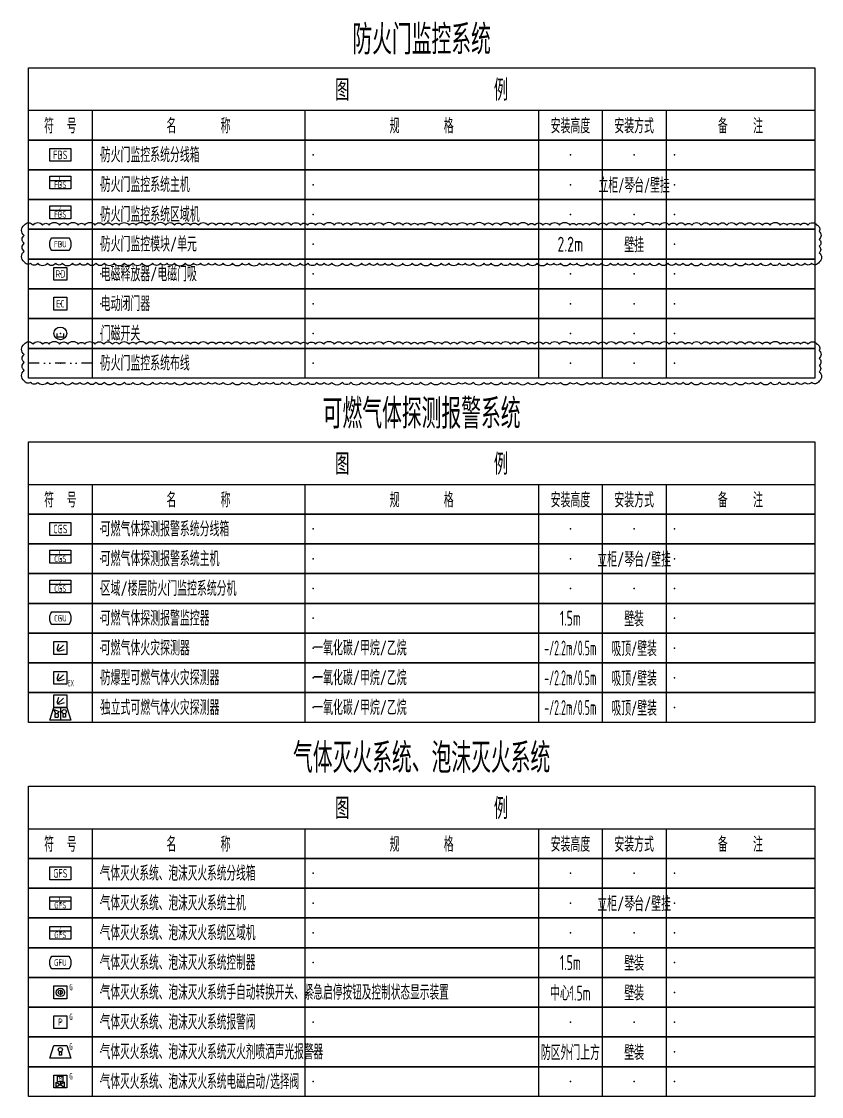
# Model space of a CAD drawing. Header units: millimetres. Extents: x -714894 to -19295, y 3400 to 234118.
# Drawn here: x -607259 to -588437, y 60900 to 86188 of the extents above; entities that cross this region are included whole.
import ezdxf
from ezdxf.enums import TextEntityAlignment as Align

# ---------------------------------------------------------------- set-up
doc = ezdxf.new("R2010")
doc.units = ezdxf.units.MM
doc.header["$LTSCALE"] = 500
doc.linetypes.add('DIVIDE', pattern=[1.25, 0.5, -0.25, 0, -0.25, 0, -0.25])
for name, color, linetype in [('E-EFPS-DEVC', 3, 'Continuous'), ('E-FAS-DEVC', 3, 'Continuous'), ('E-FDS-WIRE', 4, 'DIVIDE'), ('E-UNIV-DIAG', 2, 'Continuous'), ('E-UNIV-EL', 140, 'Continuous'), ('E-UNIV-NOTE', 6, 'Continuous')]:
    doc.layers.add(name, color=color, linetype=linetype)
doc.styles.add('TH-STYLE3', font='tssdeng.shx', dxfattribs={"width": 0.65, "bigfont": 'tssdchn.shx'})

# ---------------------------------------------------------------- blocks, each defined once
blk = doc.blocks.new('E-BKTS2')
for p, q in [((0, 0), (185, 0)), ((0, -7), (0, 0)), ((185, 0), (185, -7)), ((185, -7), (0, -7))]:
    blk.add_line(p, q)
at = {"linetype": 'Continuous'}
for p, q in [((15, 0), (15, -7)), ((65, 0), (65, -7)), ((120, 0), (120, -7)), ((135, 0), (135, -7)), ((150, 0), (150, -7))]:
    blk.add_line(p, q, dxfattribs=at)
for p in [(7.5, -3.5), (17, -3.5), (67, -3.5), (127.5, -3.5), (142.5, -3.5), (152, -3.5)]:
    blk.add_point(p, dxfattribs=at)
blk = doc.blocks.new('E-BKTS1')
blk.add_line((0, -10), (185, -10))
at = {"linetype": 'Continuous'}
for p, q in [((15, -10), (15, -17)), ((65, -10), (65, -17)), ((120, -10), (120, -17)), ((135, -10), (135, -17)), ((150, -10), (150, -17))]:
    blk.add_line(p, q, dxfattribs=at)
blk.add_lwpolyline([(0, 0), (185, 0), (185, -17), (0, -17)], close=True)
at = {"layer": 'E-UNIV-NOTE', "style": 'TH-STYLE3', "width": 0.7}
for s, height, p in [('图                例', 5, (92.5, -5)), ('安装高度', 3.5, (127.5, -13.5)), ('安装方式', 3.5, (142.5, -13.5))]:
    blk.add_text(s, height=height, dxfattribs=at).set_placement(p, align=Align.MIDDLE)
at = {"layer": 'E-UNIV-NOTE', "linetype": 'Continuous', "style": 'TH-STYLE3', "width": 0.7}
for s, p in [('符  号', (7.5, -13.5)), ('名       称', (40, -13.5)), ('规       格', (92.5, -13.5)), ('备    注', (167.5, -13.5))]:
    blk.add_text(s, height=3.5, dxfattribs=at).set_placement(p, align=Align.MIDDLE)
blk = doc.blocks.new('E-BFDS010')
blk.add_lwpolyline([(-2.5, -1.5), (-2.5, 1.5), (2.5, 1.5), (2.5, -1.5)], close=True)
at = {"layer": 'E-UNIV-EL', "style": 'TH-STYLE3', "width": 0.7}
blk.add_attdef('BOX', text='', height=2, dxfattribs=at).set_placement((0, 0), align=Align.MIDDLE)
blk = doc.blocks.new('E-BFDS020')
blk.add_lwpolyline([(-2.5, -1.5), (-2.5, 1.5), (2.5, 1.5), (2.5, -1.5)], close=True)
at = {"layer": 'E-UNIV-EL'}
blk.add_line((-2.5, 0.5), (2.5, 0.5), dxfattribs=at)
at = {"layer": 'E-UNIV-EL', "style": 'TH-STYLE3', "width": 0.7}
for height, p in [(1.5, (0, -0.5)), (1, (0, 1))]:
    blk.add_attdef('F', text='', height=height, dxfattribs=at).set_placement(p, align=Align.MIDDLE)
blk = doc.blocks.new('E-BFDS021')
blk.add_lwpolyline([(-2.5, -1.5), (-2.5, 1.5), (2.5, 1.5), (2.5, -1.5)], close=True)
at = {"layer": 'E-UNIV-EL'}
blk.add_line((-2.5, 0.5), (2.5, 0.5), dxfattribs=at)
at = {"layer": 'E-UNIV-EL', "style": 'TH-STYLE3', "width": 0.7}
for height, p in [(1.5, (0, -0.5)), (1, (0, 1))]:
    blk.add_attdef('F', text='', height=height, dxfattribs=at).set_placement(p, align=Align.MIDDLE)
blk = doc.blocks.new('E-BEFPS110')
blk.add_lwpolyline([(-2, 1.5), (2, 1.5, -0.333333), (2, -1.5), (-2, -1.5, -0.333333)], format="xyb", close=True)
at = {"layer": 'E-UNIV-EL', "style": 'TH-STYLE3', "width": 0.7}
blk.add_attdef('F', text='', height=1.5, dxfattribs=at).set_placement((0, 0), align=Align.MIDDLE)
blk = doc.blocks.new('E-BFDS210')
blk.add_lwpolyline([(-1.5, -1.5), (-1.5, 1.5), (1.5, 1.5), (1.5, -1.5)], close=True)
at = {"layer": 'E-UNIV-EL', "style": 'TH-STYLE3', "width": 0.7}
blk.add_attdef('F', text='', height=1.7, dxfattribs=at).set_placement((0, 0), align=Align.MIDDLE)
blk = doc.blocks.new('E-BFDS220')
blk.add_lwpolyline([(-1.5, -1.5), (-1.5, 1.5), (1.5, 1.5), (1.5, -1.5)], close=True)
at = {"layer": 'E-UNIV-EL', "style": 'TH-STYLE3', "width": 0.7}
blk.add_attdef('F', text='', height=1.7, dxfattribs=at).set_placement((0, 0), align=Align.MIDDLE)
blk = doc.blocks.new('E-BIAS100')
blk.add_circle((0, 0), 1.5)
at = {"layer": 'E-UNIV-EL'}
blk.add_lwpolyline([(-0.81, 0), (-0.81, -0.81), (0.81, -0.81), (0.81, 0)], dxfattribs=at)
blk = doc.blocks.new('E-BCGS110')
blk.add_lwpolyline([(-2, 1.5), (2, 1.5, -0.333333), (2, -1.5), (-2, -1.5, -0.333333)], format="xyb", close=True)
at = {"layer": 'E-UNIV-EL', "style": 'TH-STYLE3', "width": 0.7}
blk.add_attdef('F', text='', height=1.5, dxfattribs=at).set_placement((0, 0), align=Align.MIDDLE)
blk = doc.blocks.new('E-BCGS010')
blk.add_lwpolyline([(-2.5, -1.5), (-2.5, 1.5), (2.5, 1.5), (2.5, -1.5)], close=True)
at = {"layer": 'E-UNIV-EL', "style": 'TH-STYLE3', "width": 0.7}
blk.add_attdef('BOX', text='', height=2, dxfattribs=at).set_placement((0, 0), align=Align.MIDDLE)
blk = doc.blocks.new('E-BCGS020')
blk.add_lwpolyline([(-2.5, -1.5), (-2.5, 1.5), (2.5, 1.5), (2.5, -1.5)], close=True)
at = {"layer": 'E-UNIV-EL'}
blk.add_line((-2.5, 0.5), (2.5, 0.5), dxfattribs=at)
at = {"layer": 'E-UNIV-EL', "style": 'TH-STYLE3', "width": 0.7}
for height, p in [(1.5, (0, -0.5)), (1, (0, 1))]:
    blk.add_attdef('F', text='', height=height, dxfattribs=at).set_placement(p, align=Align.MIDDLE)
blk = doc.blocks.new('E-BCGS021')
blk.add_lwpolyline([(-2.5, -1.5), (-2.5, 1.5), (2.5, 1.5), (2.5, -1.5)], close=True)
at = {"layer": 'E-UNIV-EL'}
blk.add_line((-2.5, 0.5), (2.5, 0.5), dxfattribs=at)
at = {"layer": 'E-UNIV-EL', "style": 'TH-STYLE3', "width": 0.7}
for height, p in [(1.5, (0, -0.5)), (1, (0, 1))]:
    blk.add_attdef('F', text='', height=height, dxfattribs=at).set_placement(p, align=Align.MIDDLE)
blk = doc.blocks.new('E-BCGS210')
blk.add_lwpolyline([(-1.5, -1.5), (-1.5, 1.5), (1.5, 1.5), (1.5, -1.5)], close=True)
at = {"layer": 'E-UNIV-EL'}
for p, q in [((-0.71, -0.35), (-0.35, 0.97)), ((-0.71, -0.71), (0.71, 0.71)), ((-0.35, -0.71), (0.97, -0.35))]:
    blk.add_line(p, q, dxfattribs=at)
at = {"layer": 'E-UNIV-EL', "const_width": 0.25}
blk.add_lwpolyline([(-0.62, -0.44, 1), (-0.44, -0.62, 1)], format="xyb", close=True, dxfattribs=at)
blk = doc.blocks.new('E-BCGS210-2')
blk.add_lwpolyline([(-1.5, -1.5), (-1.5, 1.5), (1.5, 1.5), (1.5, -1.5)], close=True)
at = {"layer": 'E-UNIV-EL'}
for p, q in [((-0.71, -0.35), (-0.35, 0.97)), ((-0.71, -0.71), (0.71, 0.71)), ((-0.35, -0.71), (0.97, -0.35))]:
    blk.add_line(p, q, dxfattribs=at)
at = {"layer": 'E-UNIV-EL', "const_width": 0.25}
blk.add_lwpolyline([(-0.62, -0.44, 1), (-0.44, -0.62, 1)], format="xyb", close=True, dxfattribs=at)
at = {"layer": 'E-UNIV-EL', "style": 'TH-STYLE3', "width": 0.5}
blk.add_attdef('F', text='', height=1.5, dxfattribs=at).set_placement((2.5, -1.25), align=Align.MIDDLE)
blk = doc.blocks.new('E-BCGS215')
for points in [[(-1.5, 0), (-1.5, 3), (1.5, 3), (1.5, 0)], [(-2.5, -3), (-1.5, 0), (1.5, 0), (2.5, -3)]]:
    blk.add_lwpolyline(points, close=True)
at = {"layer": 'E-UNIV-EL'}
for p, q in [((-0.71, 1.15), (-0.35, 2.47)), ((-0.71, 0.79), (0.71, 2.21)), ((-0.35, 0.79), (0.97, 1.15)), ((0, 0), (0, -3)), ((-1.56, -0.5), (-0.24, -0.9)), ((-1.1, -1.5), (-1.56, -0.5)), ((-0.5, -1.5), (-1.3, -1.5)), ((-1.3, -1.5), (-1.3, -2.3)), ((-1.3, -2.3), (-0.5, -2.3)), ((-0.7, -1.5), (-0.24, -0.9)), ((-0.5, -1.5), (-0.5, -2.3)), ((0.6, -1.4), (0.6, -2.3)), ((1.2, -2.3), (0.6, -2.3)), ((1.2, -1.4), (1.2, -2.3))]:
    blk.add_line(p, q, dxfattribs=at)
at = {"layer": 'E-UNIV-EL', "const_width": 0.25}
blk.add_lwpolyline([(-0.62, 1.06, 1), (-0.44, 0.88, 1)], format="xyb", close=True, dxfattribs=at)
at = {"layer": 'E-UNIV-EL'}
blk.add_circle((0.9, -1), 0.5, dxfattribs=at)
blk = doc.blocks.new('E-BGFS110')
blk.add_lwpolyline([(-2, 1.5), (2, 1.5, -0.333333), (2, -1.5), (-2, -1.5, -0.333333)], format="xyb", close=True)
at = {"layer": 'E-UNIV-EL', "style": 'TH-STYLE3', "width": 0.7}
blk.add_attdef('F', text='', height=1.5, dxfattribs=at).set_placement((0, 0), align=Align.MIDDLE)
blk = doc.blocks.new('E-BGFS410')
blk.add_lwpolyline([(-1.5, -1.5), (-1.5, 1.5), (1.5, 1.5), (1.5, -1.5)], close=True)
at = {"layer": 'E-UNIV-EL'}
for p, q in [((-0.65, 1.3), (0.65, 1.3)), ((-0.65, 0), (-0.65, 1.3)), ((-0.65, 0), (0.65, 0)), ((0, 0), (0, -0.7)), ((0.65, 0), (0.65, 1.3))]:
    blk.add_line(p, q, dxfattribs=at)
blk.add_lwpolyline([(1, -1.28), (1, -0.12), (-1, -1.28), (-1, -0.12)], close=True, dxfattribs=at)
at = {"layer": 'E-UNIV-EL', "style": 'TH-STYLE3'}
for height, width, p in [(1, 0.7, (0, 0.65)), (1.5, 0.5, (2.5, 1.25))]:
    blk.add_attdef('F', text='', height=height, dxfattribs=dict(at, width=width)).set_placement(p, align=Align.MIDDLE)
blk = doc.blocks.new('E-BGFS220')
blk.add_lwpolyline([(-1.5, -1.5), (-1.5, 1.5), (1.5, 1.5), (1.5, -1.5)], close=True)
at = {"layer": 'E-UNIV-EL', "style": 'TH-STYLE3'}
for height, width, p in [(1.7, 0.7, (0, 0)), (1.5, 0.5, (2.5, 1.25))]:
    blk.add_attdef('F', text='', height=height, dxfattribs=dict(at, width=width)).set_placement(p, align=Align.MIDDLE)
blk = doc.blocks.new('E-BGFS210')
blk.add_lwpolyline([(-1.5, -1.5), (-1.5, 1.5), (1.5, 1.5), (1.5, -1.5)], close=True)
at = {"layer": 'E-UNIV-EL'}
blk.add_line((0, 0.625), (0, -0.625), dxfattribs=at)
for radius in [1, 0.5]:
    blk.add_circle((0, 0), radius, dxfattribs=at)
at = {"layer": 'E-UNIV-EL', "style": 'TH-STYLE3', "width": 0.5}
blk.add_attdef('F', text='', height=1.5, dxfattribs=at).set_placement((2.5, 1.25), align=Align.MIDDLE)
blk = doc.blocks.new('E-BGFS310')
blk.add_lwpolyline([(-2.5, -1.5), (-1.5, 1.5), (1.5, 1.5), (2.5, -1.5)], close=True)
at = {"layer": 'E-UNIV-EL'}
for p, q in [((-0.3, 0.1), (-0.3, -0.8)), ((0.3, 0.1), (0.3, -0.8)), ((0.3, -0.8), (-0.3, -0.8))]:
    blk.add_line(p, q, dxfattribs=at)
blk.add_circle((0, 0.5), 0.5, dxfattribs=at)
at = {"layer": 'E-UNIV-EL', "style": 'TH-STYLE3', "width": 0.5}
blk.add_attdef('F', text='', height=1.5, dxfattribs=at).set_placement((2.5, 1.25), align=Align.MIDDLE)
blk = doc.blocks.new('E-BGFS010')
blk.add_lwpolyline([(-2.5, -1.5), (-2.5, 1.5), (2.5, 1.5), (2.5, -1.5)], close=True)
at = {"layer": 'E-UNIV-EL', "style": 'TH-STYLE3', "width": 0.7}
blk.add_attdef('BOX', text='', height=2, dxfattribs=at).set_placement((0, 0), align=Align.MIDDLE)
blk = doc.blocks.new('E-BGFS020')
blk.add_lwpolyline([(-2.5, -1.5), (-2.5, 1.5), (2.5, 1.5), (2.5, -1.5)], close=True)
at = {"layer": 'E-UNIV-EL'}
blk.add_line((-2.5, 0.5), (2.5, 0.5), dxfattribs=at)
at = {"layer": 'E-UNIV-EL', "style": 'TH-STYLE3', "width": 0.7}
for height, p in [(1.5, (0, -0.5)), (1, (0, 1))]:
    blk.add_attdef('F', text='', height=height, dxfattribs=at).set_placement(p, align=Align.MIDDLE)
blk = doc.blocks.new('E-BGFS021')
blk.add_lwpolyline([(-2.5, -1.5), (-2.5, 1.5), (2.5, 1.5), (2.5, -1.5)], close=True)
at = {"layer": 'E-UNIV-EL'}
blk.add_line((-2.5, 0.5), (2.5, 0.5), dxfattribs=at)
at = {"layer": 'E-UNIV-EL', "style": 'TH-STYLE3', "width": 0.7}
for height, p in [(1.5, (0, -0.5)), (1, (0, 1))]:
    blk.add_attdef('F', text='', height=height, dxfattribs=at).set_placement(p, align=Align.MIDDLE)

msp = doc.modelspace()

# ---------------------------------------------------------------- linework, layer by layer
at = {"layer": 'E-FDS-WIRE'}
msp.add_line((-605594.54, 78150), (-607094.54, 78150), dxfattribs=at)
at = {"layer": 'E-UNIV-NOTE'}
for points in [[(-607194.54, 81400, -0.52056705), (-606987.91, 81400, -0.52056705), (-606761.73, 81400, -0.52056705), (-606605.79, 81400, -0.52056705), (-606365.28, 81400, -0.52056705), (-606167.04, 81400, -0.52056705), (-605925.17, 81400, -0.52056705), (-605768.07, 81400, -0.52056705), (-605534.97, 81400, -0.52056705), (-605325.24, 81400, -0.52056705), (-605118.23, 81400, -0.52056705), (-604957.5, 81400, -0.52056705), (-604725.96, 81400, -0.52056705), (-604558.9, 81400, -0.52056705), (-604323.9, 81400, -0.52056705), (-604121.1, 81400, -0.52056705), (-603871.85, 81400, -0.52056705), (-603655.82, 81400, -0.52056705), (-603475.35, 81400, -0.52056705), (-603282, 81400, -0.52056705), (-603097.57, 81400, -0.52056705), (-602870.69, 81400, -0.52056705), (-602682.64, 81400, -0.52056705), (-602500.15, 81400, -0.52056705), (-602315.45, 81400, -0.52056705), (-602102.41, 81400, -0.52056705), (-601903.92, 81400, -0.52056705), (-601749.26, 81400, -0.52056705), (-601522.59, 81400, -0.52056705), (-601317.69, 81400, -0.52056705), (-601127.61, 81400, -0.52056705), (-600910.74, 81400, -0.52056705), (-600697.02, 81400, -0.52056705), (-600528.07, 81400, -0.52056705), (-600344.59, 81400, -0.52056705), (-600148.01, 81400, -0.52056705), (-599902.98, 81400, -0.52056705), (-599689.84, 81400, -0.52056705), (-599501.52, 81400, -0.52056705), (-599286.9, 81400, -0.52056705), (-599127.82, 81400, -0.52056705), (-598958.86, 81400, -0.52056705), (-598739.55, 81400, -0.52056705), (-598490.44, 81400, -0.52056705), (-598285.79, 81400, -0.52056705), (-598094.86, 81400, -0.52056705), (-597934.43, 81400, -0.52056705), (-597778.79, 81400, -0.52056705), (-597536.34, 81400, -0.52056705), (-597372.26, 81400, -0.52056705), (-597167.38, 81400, -0.52056705), (-597007.68, 81400, -0.52056705), (-596777, 81400, -0.52056705), (-596616.95, 81400, -0.52056705), (-596367.65, 81400, -0.52056705), (-596180.95, 81400, -0.52056705), (-595983.67, 81400, -0.52056705), (-595751.18, 81400, -0.52056705), (-595581.08, 81400, -0.52056705), (-595335.78, 81400, -0.52056705), (-595183.33, 81400, -0.52056705), (-594991.04, 81400, -0.52056705), (-594830.8, 81400, -0.52056705), (-594601.08, 81400, -0.52056705), (-594356.9, 81400, -0.52056705), (-594203.54, 81400, -0.52056705), (-594049.13, 81400, -0.52056705), (-593892.45, 81400, -0.52056705), (-593682.34, 81400, -0.52056705), (-593492.81, 81400, -0.52056705), (-593271.99, 81400, -0.52056705), (-593069.57, 81400, -0.52056705), (-592840.74, 81400, -0.52056705), (-592647.56, 81400, -0.52056705), (-592399.77, 81400, -0.52056705), (-592244.21, 81400, -0.52056705), (-592020.51, 81400, -0.52056705), (-591844.19, 81400, -0.52056705), (-591641.1, 81400, -0.52056705), (-591489.58, 81400, -0.52056705), (-591267.23, 81400, -0.52056705), (-591062.64, 81400, -0.52056705), (-590868.33, 81400, -0.52056705), (-590664.46, 81400, -0.52056705), (-590439.56, 81400, -0.52056705), (-590234.59, 81400, -0.52056705), (-590026.25, 81400, -0.52056705), (-589827.76, 81400, -0.52056705), (-589643.55, 81400, -0.52056705), (-589405.86, 81400, -0.52056705), (-589247.77, 81400, -0.52056705), (-589081.89, 81400, -0.52056705), (-588930.81, 81400, -0.52056705), (-588757.74, 81400, -0.52056705), (-588543.28, 81400, -0.52056705), (-588494.54, 81251.06, -0.52056705), (-588494.54, 81063.44, -0.52056705), (-588494.54, 80899.56, -0.52056705), (-588494.54, 80747.68, -0.52056705), (-588494.54, 80525.17, -0.52056705), (-588671.36, 80500, -0.52056705), (-588825.04, 80500, -0.52056705), (-589010.56, 80500, -0.52056705), (-589217.68, 80500, -0.52056705), (-589425.09, 80500, -0.52056705), (-589637.29, 80500, -0.52056705), (-589865.31, 80500, -0.52056705), (-590063.67, 80500, -0.52056705), (-590222.55, 80500, -0.52056705), (-590460.35, 80500, -0.52056705), (-590704.59, 80500, -0.52056705), (-590876.21, 80500, -0.52056705), (-591046.62, 80500, -0.52056705), (-591264.77, 80500, -0.52056705), (-591496.74, 80500, -0.52056705), (-591697.93, 80500, -0.52056705), (-591864.08, 80500, -0.52056705), (-592053.55, 80500, -0.52056705), (-592260.18, 80500, -0.52056705), (-592478.72, 80500, -0.52056705), (-592647.09, 80500, -0.52056705), (-592832.09, 80500, -0.52056705), (-593050.45, 80500, -0.52056705), (-593224.21, 80500, -0.52056705), (-593399.7, 80500, -0.52056705), (-593613.12, 80500, -0.52056705), (-593792.4, 80500, -0.52056705), (-593958.39, 80500, -0.52056705), (-594191.72, 80500, -0.52056705), (-594349.37, 80500, -0.52056705), (-594578.82, 80500, -0.52056705), (-594737.24, 80500, -0.52056705), (-594889.76, 80500, -0.52056705), (-595124.8, 80500, -0.52056705), (-595343.95, 80500, -0.52056705), (-595587.45, 80500, -0.52056705), (-595762.96, 80500, -0.52056705), (-595971.91, 80500, -0.52056705), (-596208.09, 80500, -0.52056705), (-596382.04, 80500, -0.52056705), (-596627.97, 80500, -0.52056705), (-596821.03, 80500, -0.52056705), (-596976.83, 80500, -0.52056705), (-597202.06, 80500, -0.52056705), (-597385.79, 80500, -0.52056705), (-597624.27, 80500, -0.52056705), (-597865.99, 80500, -0.52056705), (-598071.07, 80500, -0.52056705), (-598290.17, 80500, -0.52056705), (-598534.72, 80500, -0.52056705), (-598710.92, 80500, -0.52056705), (-598886.64, 80500, -0.52056705), (-599074.88, 80500, -0.52056705), (-599258.83, 80500, -0.52056705), (-599506.21, 80500, -0.52056705), (-599710.64, 80500, -0.52056705), (-599954.92, 80500, -0.52056705), (-600137.47, 80500, -0.52056705), (-600309.42, 80500, -0.52056705), (-600517.45, 80500, -0.52056705), (-600703.64, 80500, -0.52056705), (-600948.63, 80500, -0.52056705), (-601129.87, 80500, -0.52056705), (-601336.81, 80500, -0.52056705), (-601496.01, 80500, -0.52056705), (-601662.14, 80500, -0.52056705), (-601911.21, 80500, -0.52056705), (-602065.67, 80500, -0.52056705), (-602295.12, 80500, -0.52056705), (-602514.61, 80500, -0.52056705), (-602703.72, 80500, -0.52056705), (-602860.57, 80500, -0.52056705), (-603046.81, 80500, -0.52056705), (-603209.74, 80500, -0.52056705), (-603410.02, 80500, -0.52056705), (-603659.83, 80500, -0.52056705), (-603834.85, 80500, -0.52056705), (-603987.25, 80500, -0.52056705), (-604175.29, 80500, -0.52056705), (-604422.42, 80500, -0.52056705), (-604636.45, 80500, -0.52056705), (-604840.77, 80500, -0.52056705), (-605080.5, 80500, -0.52056705), (-605307.48, 80500, -0.52056705), (-605505.45, 80500, -0.52056705), (-605702.58, 80500, -0.52056705), (-605884.9, 80500, -0.52056705), (-606056.37, 80500, -0.52056705), (-606298, 80500, -0.52056705), (-606450.89, 80500, -0.52056705), (-606651.18, 80500, -0.52056705), (-606876.45, 80500, -0.52056705), (-607043.2, 80500, -0.52056705), (-607194.54, 80537.92, -0.52056705), (-607194.54, 80780.02, -0.52056705), (-607194.54, 80968.71, -0.52056705), (-607194.54, 81153.84, -0.52056705)], [(-607194.54, 78600, -0.52056705), (-606987.91, 78600, -0.52056705), (-606761.73, 78600, -0.52056705), (-606605.79, 78600, -0.52056705), (-606365.28, 78600, -0.52056705), (-606167.04, 78600, -0.52056705), (-605925.17, 78600, -0.52056705), (-605768.07, 78600, -0.52056705), (-605534.97, 78600, -0.52056705), (-605325.24, 78600, -0.52056705), (-605118.23, 78600, -0.52056705), (-604957.5, 78600, -0.52056705), (-604725.96, 78600, -0.52056705), (-604558.9, 78600, -0.52056705), (-604323.9, 78600, -0.52056705), (-604121.1, 78600, -0.52056705), (-603871.85, 78600, -0.52056705), (-603655.82, 78600, -0.52056705), (-603475.35, 78600, -0.52056705), (-603282, 78600, -0.52056705), (-603097.57, 78600, -0.52056705), (-602870.69, 78600, -0.52056705), (-602682.64, 78600, -0.52056705), (-602500.15, 78600, -0.52056705), (-602315.45, 78600, -0.52056705), (-602102.41, 78600, -0.52056705), (-601903.92, 78600, -0.52056705), (-601749.26, 78600, -0.52056705), (-601522.59, 78600, -0.52056705), (-601317.69, 78600, -0.52056705), (-601127.61, 78600, -0.52056705), (-600910.74, 78600, -0.52056705), (-600697.02, 78600, -0.52056705), (-600528.07, 78600, -0.52056705), (-600344.59, 78600, -0.52056705), (-600148.01, 78600, -0.52056705), (-599902.98, 78600, -0.52056705), (-599689.84, 78600, -0.52056705), (-599501.52, 78600, -0.52056705), (-599286.9, 78600, -0.52056705), (-599127.82, 78600, -0.52056705), (-598958.86, 78600, -0.52056705), (-598739.55, 78600, -0.52056705), (-598490.44, 78600, -0.52056705), (-598285.79, 78600, -0.52056705), (-598094.86, 78600, -0.52056705), (-597934.43, 78600, -0.52056705), (-597778.79, 78600, -0.52056705), (-597536.34, 78600, -0.52056705), (-597372.26, 78600, -0.52056705), (-597167.38, 78600, -0.52056705), (-597007.68, 78600, -0.52056705), (-596777, 78600, -0.52056705), (-596616.95, 78600, -0.52056705), (-596367.65, 78600, -0.52056705), (-596180.95, 78600, -0.52056705), (-595983.67, 78600, -0.52056705), (-595751.18, 78600, -0.52056705), (-595581.08, 78600, -0.52056705), (-595335.78, 78600, -0.52056705), (-595183.33, 78600, -0.52056705), (-594991.04, 78600, -0.52056705), (-594830.8, 78600, -0.52056705), (-594601.08, 78600, -0.52056705), (-594356.9, 78600, -0.52056705), (-594203.54, 78600, -0.52056705), (-594049.13, 78600, -0.52056705), (-593892.45, 78600, -0.52056705), (-593682.34, 78600, -0.52056705), (-593492.81, 78600, -0.52056705), (-593271.99, 78600, -0.52056705), (-593069.57, 78600, -0.52056705), (-592840.74, 78600, -0.52056705), (-592647.56, 78600, -0.52056705), (-592399.77, 78600, -0.52056705), (-592244.21, 78600, -0.52056705), (-592020.51, 78600, -0.52056705), (-591844.19, 78600, -0.52056705), (-591641.1, 78600, -0.52056705), (-591489.58, 78600, -0.52056705), (-591267.23, 78600, -0.52056705), (-591062.64, 78600, -0.52056705), (-590868.33, 78600, -0.52056705), (-590664.46, 78600, -0.52056705), (-590439.56, 78600, -0.52056705), (-590234.59, 78600, -0.52056705), (-590026.25, 78600, -0.52056705), (-589827.76, 78600, -0.52056705), (-589643.55, 78600, -0.52056705), (-589405.86, 78600, -0.52056705), (-589247.77, 78600, -0.52056705), (-589081.89, 78600, -0.52056705), (-588930.81, 78600, -0.52056705), (-588757.74, 78600, -0.52056705), (-588543.28, 78600, -0.52056705), (-588494.54, 78451.06, -0.52056705), (-588494.54, 78263.44, -0.52056705), (-588494.54, 78099.56, -0.52056705), (-588494.54, 77947.68, -0.52056705), (-588494.54, 77725.17, -0.52056705), (-588671.36, 77700, -0.52056705), (-588825.04, 77700, -0.52056705), (-589010.56, 77700, -0.52056705), (-589217.68, 77700, -0.52056705), (-589425.09, 77700, -0.52056705), (-589637.29, 77700, -0.52056705), (-589865.31, 77700, -0.52056705), (-590063.67, 77700, -0.52056705), (-590222.55, 77700, -0.52056705), (-590460.35, 77700, -0.52056705), (-590704.59, 77700, -0.52056705), (-590876.21, 77700, -0.52056705), (-591046.62, 77700, -0.52056705), (-591264.77, 77700, -0.52056705), (-591496.74, 77700, -0.52056705), (-591697.93, 77700, -0.52056705), (-591864.08, 77700, -0.52056705), (-592053.55, 77700, -0.52056705), (-592260.18, 77700, -0.52056705), (-592478.72, 77700, -0.52056705), (-592647.09, 77700, -0.52056705), (-592832.09, 77700, -0.52056705), (-593050.45, 77700, -0.52056705), (-593224.21, 77700, -0.52056705), (-593399.7, 77700, -0.52056705), (-593613.12, 77700, -0.52056705), (-593792.4, 77700, -0.52056705), (-593958.39, 77700, -0.52056705), (-594191.72, 77700, -0.52056705), (-594349.37, 77700, -0.52056705), (-594578.82, 77700, -0.52056705), (-594737.24, 77700, -0.52056705), (-594889.76, 77700, -0.52056705), (-595124.8, 77700, -0.52056705), (-595343.95, 77700, -0.52056705), (-595587.45, 77700, -0.52056705), (-595762.96, 77700, -0.52056705), (-595971.91, 77700, -0.52056705), (-596208.09, 77700, -0.52056705), (-596382.04, 77700, -0.52056705), (-596627.97, 77700, -0.52056705), (-596821.03, 77700, -0.52056705), (-596976.83, 77700, -0.52056705), (-597202.06, 77700, -0.52056705), (-597385.79, 77700, -0.52056705), (-597624.27, 77700, -0.52056705), (-597865.99, 77700, -0.52056705), (-598071.07, 77700, -0.52056705), (-598290.17, 77700, -0.52056705), (-598534.72, 77700, -0.52056705), (-598710.92, 77700, -0.52056705), (-598886.64, 77700, -0.52056705), (-599074.88, 77700, -0.52056705), (-599258.83, 77700, -0.52056705), (-599506.21, 77700, -0.52056705), (-599710.64, 77700, -0.52056705), (-599954.92, 77700, -0.52056705), (-600137.47, 77700, -0.52056705), (-600309.42, 77700, -0.52056705), (-600517.45, 77700, -0.52056705), (-600703.64, 77700, -0.52056705), (-600948.63, 77700, -0.52056705), (-601129.87, 77700, -0.52056705), (-601336.81, 77700, -0.52056705), (-601496.01, 77700, -0.52056705), (-601662.14, 77700, -0.52056705), (-601911.21, 77700, -0.52056705), (-602065.67, 77700, -0.52056705), (-602295.12, 77700, -0.52056705), (-602514.61, 77700, -0.52056705), (-602703.72, 77700, -0.52056705), (-602860.57, 77700, -0.52056705), (-603046.81, 77700, -0.52056705), (-603209.74, 77700, -0.52056705), (-603410.02, 77700, -0.52056705), (-603659.83, 77700, -0.52056705), (-603834.85, 77700, -0.52056705), (-603987.25, 77700, -0.52056705), (-604175.29, 77700, -0.52056705), (-604422.42, 77700, -0.52056705), (-604636.45, 77700, -0.52056705), (-604840.77, 77700, -0.52056705), (-605080.5, 77700, -0.52056705), (-605307.48, 77700, -0.52056705), (-605505.45, 77700, -0.52056705), (-605702.58, 77700, -0.52056705), (-605884.9, 77700, -0.52056705), (-606056.37, 77700, -0.52056705), (-606298, 77700, -0.52056705), (-606450.89, 77700, -0.52056705), (-606651.18, 77700, -0.52056705), (-606876.45, 77700, -0.52056705), (-607043.2, 77700, -0.52056705), (-607194.54, 77737.92, -0.52056705), (-607194.54, 77980.02, -0.52056705), (-607194.54, 78168.71, -0.52056705), (-607194.54, 78353.84, -0.52056705)]]:
    msp.add_lwpolyline(points, format="xyb", close=True, dxfattribs=at)

# ---------------------------------------------------------------- block references
at = {"layer": 'E-EFPS-DEVC', "xscale": 100, "yscale": 100, "zscale": 100}
for name, p, values in [('E-BFDS010', (-606344.54, 83050), {'BOX': 'FDS'}), ('E-BEFPS110', (-606344.54, 80950), {'F': 'FDU'}), ('E-BFDS210', (-606344.54, 80250), {'F': 'RD'}), ('E-BFDS220', (-606344.54, 79550), {'F': 'EC'})]:
    msp.add_blockref(name, p, dxfattribs=at).add_auto_attribs(values)
at = {"layer": 'E-EFPS-DEVC'}
ref = msp.add_blockref('E-BFDS020', (-606344.54, 82400), dxfattribs=dict(at, xscale=100, yscale=100, zscale=100))
ref.add_attrib('F', 'C', dxfattribs={"layer": 'E-UNIV-EL', "height": 100, "style": 'TH-STYLE3', "width": 0.7}).set_placement((-606344.54, 82500), align=Align.MIDDLE)
ref.add_attrib('F', 'FDS', dxfattribs={"layer": 'E-UNIV-EL', "height": 150, "style": 'TH-STYLE3', "width": 0.7}).set_placement((-606344.54, 82350), align=Align.MIDDLE)
ref = msp.add_blockref('E-BFDS021', (-606344.54, 81700), dxfattribs=dict(at, xscale=100, yscale=100, zscale=100))
ref.add_attrib('F', 'FDS', dxfattribs={"layer": 'E-UNIV-EL', "height": 150, "style": 'TH-STYLE3', "width": 0.7}).set_placement((-606344.54, 81650), align=Align.MIDDLE)
ref.add_attrib('F', 'Z', dxfattribs={"layer": 'E-UNIV-EL', "height": 100, "style": 'TH-STYLE3', "width": 0.7}).set_placement((-606344.54, 81800), align=Align.MIDDLE)
at = {"layer": 'E-EFPS-DEVC', "xscale": 100, "yscale": 100, "zscale": 100}
msp.add_blockref('E-BIAS100', (-606344.54, 78850), dxfattribs=at)
at = {"layer": 'E-FAS-DEVC', "xscale": 100, "yscale": 100, "zscale": 100}
for name, p, values in [('E-BCGS010', (-606344.54, 74250), {'BOX': 'CGS'}), ('E-BCGS110', (-606344.54, 72150), {'F': 'CGU'}), ('E-BCGS210-2', (-606344.54, 70750), {'F': 'EX'}), ('E-BGFS010', (-606344.54, 66150), {'BOX': 'GFS'}), ('E-BGFS110', (-606344.54, 64050), {'F': 'GFU'}), ('E-BGFS210', (-606344.54, 63350), {'F': 'G'}), ('E-BGFS310', (-606344.54, 61950), {'F': 'G'})]:
    msp.add_blockref(name, p, dxfattribs=at).add_auto_attribs(values)
at = {"layer": 'E-FAS-DEVC'}
ref = msp.add_blockref('E-BCGS020', (-606344.54, 73600), dxfattribs=dict(at, xscale=100, yscale=100, zscale=100))
ref.add_attrib('F', 'CGS', dxfattribs={"layer": 'E-UNIV-EL', "height": 150, "style": 'TH-STYLE3', "width": 0.7}).set_placement((-606344.54, 73550), align=Align.MIDDLE)
ref.add_attrib('F', 'C', dxfattribs={"layer": 'E-UNIV-EL', "height": 100, "style": 'TH-STYLE3', "width": 0.7}).set_placement((-606344.54, 73700), align=Align.MIDDLE)
ref = msp.add_blockref('E-BCGS021', (-606344.54, 72900), dxfattribs=dict(at, xscale=100, yscale=100, zscale=100))
ref.add_attrib('F', 'Z', dxfattribs={"layer": 'E-UNIV-EL', "height": 100, "style": 'TH-STYLE3', "width": 0.7}).set_placement((-606344.54, 73000), align=Align.MIDDLE)
ref.add_attrib('F', 'CGS', dxfattribs={"layer": 'E-UNIV-EL', "height": 150, "style": 'TH-STYLE3', "width": 0.7}).set_placement((-606344.54, 72850), align=Align.MIDDLE)
at = {"layer": 'E-FAS-DEVC', "xscale": 100, "yscale": 100, "zscale": 100}
for name, p in [('E-BCGS210', (-606344.54, 71450)), ('E-BCGS215', (-606344.54, 70050))]:
    msp.add_blockref(name, p, dxfattribs=at)
at = {"layer": 'E-FAS-DEVC'}
ref = msp.add_blockref('E-BGFS020', (-606344.54, 65450), dxfattribs=dict(at, xscale=100, yscale=100, zscale=100))
ref.add_attrib('F', 'GFS', dxfattribs={"layer": 'E-UNIV-EL', "height": 150, "style": 'TH-STYLE3', "width": 0.7}).set_placement((-606344.54, 65400), align=Align.MIDDLE)
ref.add_attrib('F', 'C', dxfattribs={"layer": 'E-UNIV-EL', "height": 100, "style": 'TH-STYLE3', "width": 0.7}).set_placement((-606344.54, 65550), align=Align.MIDDLE)
ref = msp.add_blockref('E-BGFS021', (-606344.54, 64750), dxfattribs=dict(at, xscale=100, yscale=100, zscale=100))
ref.add_attrib('F', 'Z', dxfattribs={"layer": 'E-UNIV-EL', "height": 100, "style": 'TH-STYLE3', "width": 0.7}).set_placement((-606344.54, 64850), align=Align.MIDDLE)
ref.add_attrib('F', 'GFS', dxfattribs={"layer": 'E-UNIV-EL', "height": 150, "style": 'TH-STYLE3', "width": 0.7}).set_placement((-606344.54, 64700), align=Align.MIDDLE)
ref = msp.add_blockref('E-BGFS220', (-606344.54, 62650), dxfattribs=dict(at, xscale=100, yscale=100, zscale=100))
ref.add_attrib('F', 'G', dxfattribs={"layer": 'E-UNIV-EL', "height": 150, "style": 'TH-STYLE3', "width": 0.5}).set_placement((-606094.54, 62775), align=Align.MIDDLE)
ref.add_attrib('F', 'P', dxfattribs={"layer": 'E-UNIV-EL', "height": 170, "style": 'TH-STYLE3', "width": 0.7}).set_placement((-606344.54, 62650), align=Align.MIDDLE)
ref = msp.add_blockref('E-BGFS410', (-606344.54, 61250), dxfattribs=dict(at, xscale=100, yscale=100, zscale=100))
ref.add_attrib('F', 'M', dxfattribs={"layer": 'E-UNIV-EL', "height": 100, "style": 'TH-STYLE3', "width": 0.7}).set_placement((-606344.54, 61315), align=Align.MIDDLE)
ref.add_attrib('F', 'G', dxfattribs={"layer": 'E-UNIV-EL', "height": 150, "style": 'TH-STYLE3', "width": 0.5}).set_placement((-606094.54, 61375), align=Align.MIDDLE)
at = {"layer": 'E-UNIV-DIAG', "xscale": 100, "yscale": 100, "zscale": 100}
for name, p in [('E-BKTS1', (-607094.54, 85100)), ('E-BKTS2', (-607094.54, 83400)), ('E-BKTS2', (-607094.54, 82700)), ('E-BKTS2', (-607094.54, 82000)), ('E-BKTS2', (-607094.54, 81300)), ('E-BKTS2', (-607094.54, 80600)), ('E-BKTS2', (-607094.54, 79900)), ('E-BKTS2', (-607094.54, 79200)), ('E-BKTS2', (-607094.54, 78500)), ('E-BKTS1', (-607094.54, 76300)), ('E-BKTS2', (-607094.54, 74600)), ('E-BKTS2', (-607094.54, 73900)), ('E-BKTS2', (-607094.54, 73200)), ('E-BKTS2', (-607094.54, 72500)), ('E-BKTS2', (-607094.54, 71800)), ('E-BKTS2', (-607094.54, 71100)), ('E-BKTS2', (-607094.54, 70400)), ('E-BKTS1', (-607094.54, 68200)), ('E-BKTS2', (-607094.54, 66500)), ('E-BKTS2', (-607094.54, 65800)), ('E-BKTS2', (-607094.54, 65100)), ('E-BKTS2', (-607094.54, 64400)), ('E-BKTS2', (-607094.54, 63700)), ('E-BKTS2', (-607094.54, 63000)), ('E-BKTS2', (-607094.54, 62300)), ('E-BKTS2', (-607094.54, 61600))]:
    msp.add_blockref(name, p, dxfattribs=at)

# ---------------------------------------------------------------- texts
at = {"layer": 'E-UNIV-NOTE', "style": 'TH-STYLE3'}
for s, height, width, p in [('防火门监控系统', 700, 0.7, (-597844.54, 85800)), ('立柜/琴台/壁挂', 350, 0.6, (-592844.54, 82350)), ('2.2m', 350, 0.7, (-594344.54, 80950)), ('壁挂', 350, 0.7, (-592844.54, 80950)), ('可燃气体探测报警系统', 700, 0.7, (-597844.54, 77000)), ('立柜/琴台/壁挂', 350, 0.7, (-592844.54, 73550)), ('气体灭火系统、泡沫灭火系统', 700, 0.7, (-597844.54, 68900)), ('立柜/琴台/壁挂', 350, 0.7, (-592844.54, 65450)), ('壁装', 350, 0.7, (-592844.54, 64050)), ('壁装', 350, 0.7, (-592844.54, 63350)), ('壁装', 350, 0.7, (-592844.54, 61950))]:
    msp.add_text(s, height=height, dxfattribs=dict(at, width=width)).set_placement(p, align=Align.MIDDLE)
for s, width, p in [('防火门监控系统分线箱', 0.7, (-605394.54, 83050)), ('防火门监控系统主机', 0.7, (-605394.54, 82350)), ('防火门监控系统区域机', 0.7, (-605394.54, 81650)), ('防火门监控模块/单元', 0.7, (-605394.54, 80950)), ('电磁释放器/电磁门吸', 0.7, (-605394.54, 80250)), ('电动闭门器', 0.7, (-605394.54, 79550)), ('门磁开关', 0.7, (-605394.54, 78850)), ('防火门监控系统布线', 0.7, (-605394.54, 78150)), ('可燃气体探测报警系统分线箱', 0.7, (-605394.54, 74250)), ('可燃气体探测报警系统主机', 0.7, (-605394.54, 73550)), ('区域/楼层防火门监控系统分机', 0.7, (-605394.54, 72850)), ('可燃气体探测报警监控器', 0.7, (-605394.54, 72150)), ('可燃气体火灾探测器', 0.7, (-605394.54, 71450)), ('防爆型可燃气体火灾探测器', 0.7, (-605394.54, 70750)), ('独立式可燃气体火灾探测器', 0.7, (-605394.54, 70050)), ('气体灭火系统、泡沫灭火系统分线箱', 0.5, (-605394.54, 66150)), ('气体灭火系统、泡沫灭火系统主机', 0.5, (-605394.54, 65450)), ('气体灭火系统、泡沫灭火系统区域机', 0.5, (-605394.54, 64750)), ('气体灭火系统、泡沫灭火系统控制器', 0.5, (-605394.54, 64050)), ('气体灭火系统、泡沫灭火系统手自动转换开关、紧急启停按钮及控制状态显示装置', 0.5, (-605394.54, 63350)), ('气体灭火系统、泡沫灭火系统报警阀', 0.5, (-605394.54, 62650)), ('气体灭火系统、泡沫灭火系统灭火剂喷洒声光报警器', 0.5, (-605394.54, 61950)), ('气体灭火系统、泡沫灭火系统电磁启动/选择阀', 0.5, (-605394.54, 61250))]:
    msp.add_text(s, height=350, dxfattribs=dict(at, width=width)).set_placement(p, align=Align.MIDDLE_LEFT)
at = {"layer": 'E-UNIV-NOTE', "linetype": 'Continuous', "style": 'TH-STYLE3'}
for s, width, p in [('壁装', 0.6, (-592844.54, 72150)), ('1.5m', 0.6, (-594344.54, 72150)), ('-/2.2m/0.5m', 0.5, (-594344.54, 71450)), ('吸顶/壁装', 0.6, (-592844.54, 71450)), ('-/2.2m/0.5m', 0.5, (-594344.54, 70750)), ('吸顶/壁装', 0.6, (-592844.54, 70750)), ('-/2.2m/0.5m', 0.5, (-594344.54, 70050)), ('吸顶/壁装', 0.6, (-592844.54, 70050)), ('1.5m', 0.6, (-594344.54, 64050)), ('中心1.5m', 0.6, (-594344.54, 63350)), ('防区外门上方', 0.6, (-594344.54, 61950))]:
    msp.add_text(s, height=350, dxfattribs=dict(at, width=width)).set_placement(p, align=Align.MIDDLE)
at = {"layer": 'E-UNIV-NOTE', "linetype": 'Continuous', "style": 'TH-STYLE3', "width": 0.7}
for p in [(-600394.54, 71450), (-600394.54, 70750), (-600394.54, 70050)]:
    msp.add_text('一氧化碳/甲烷/乙烷', height=350, dxfattribs=at).set_placement(p, align=Align.MIDDLE_LEFT)

doc.saveas('drawing.dxf')
